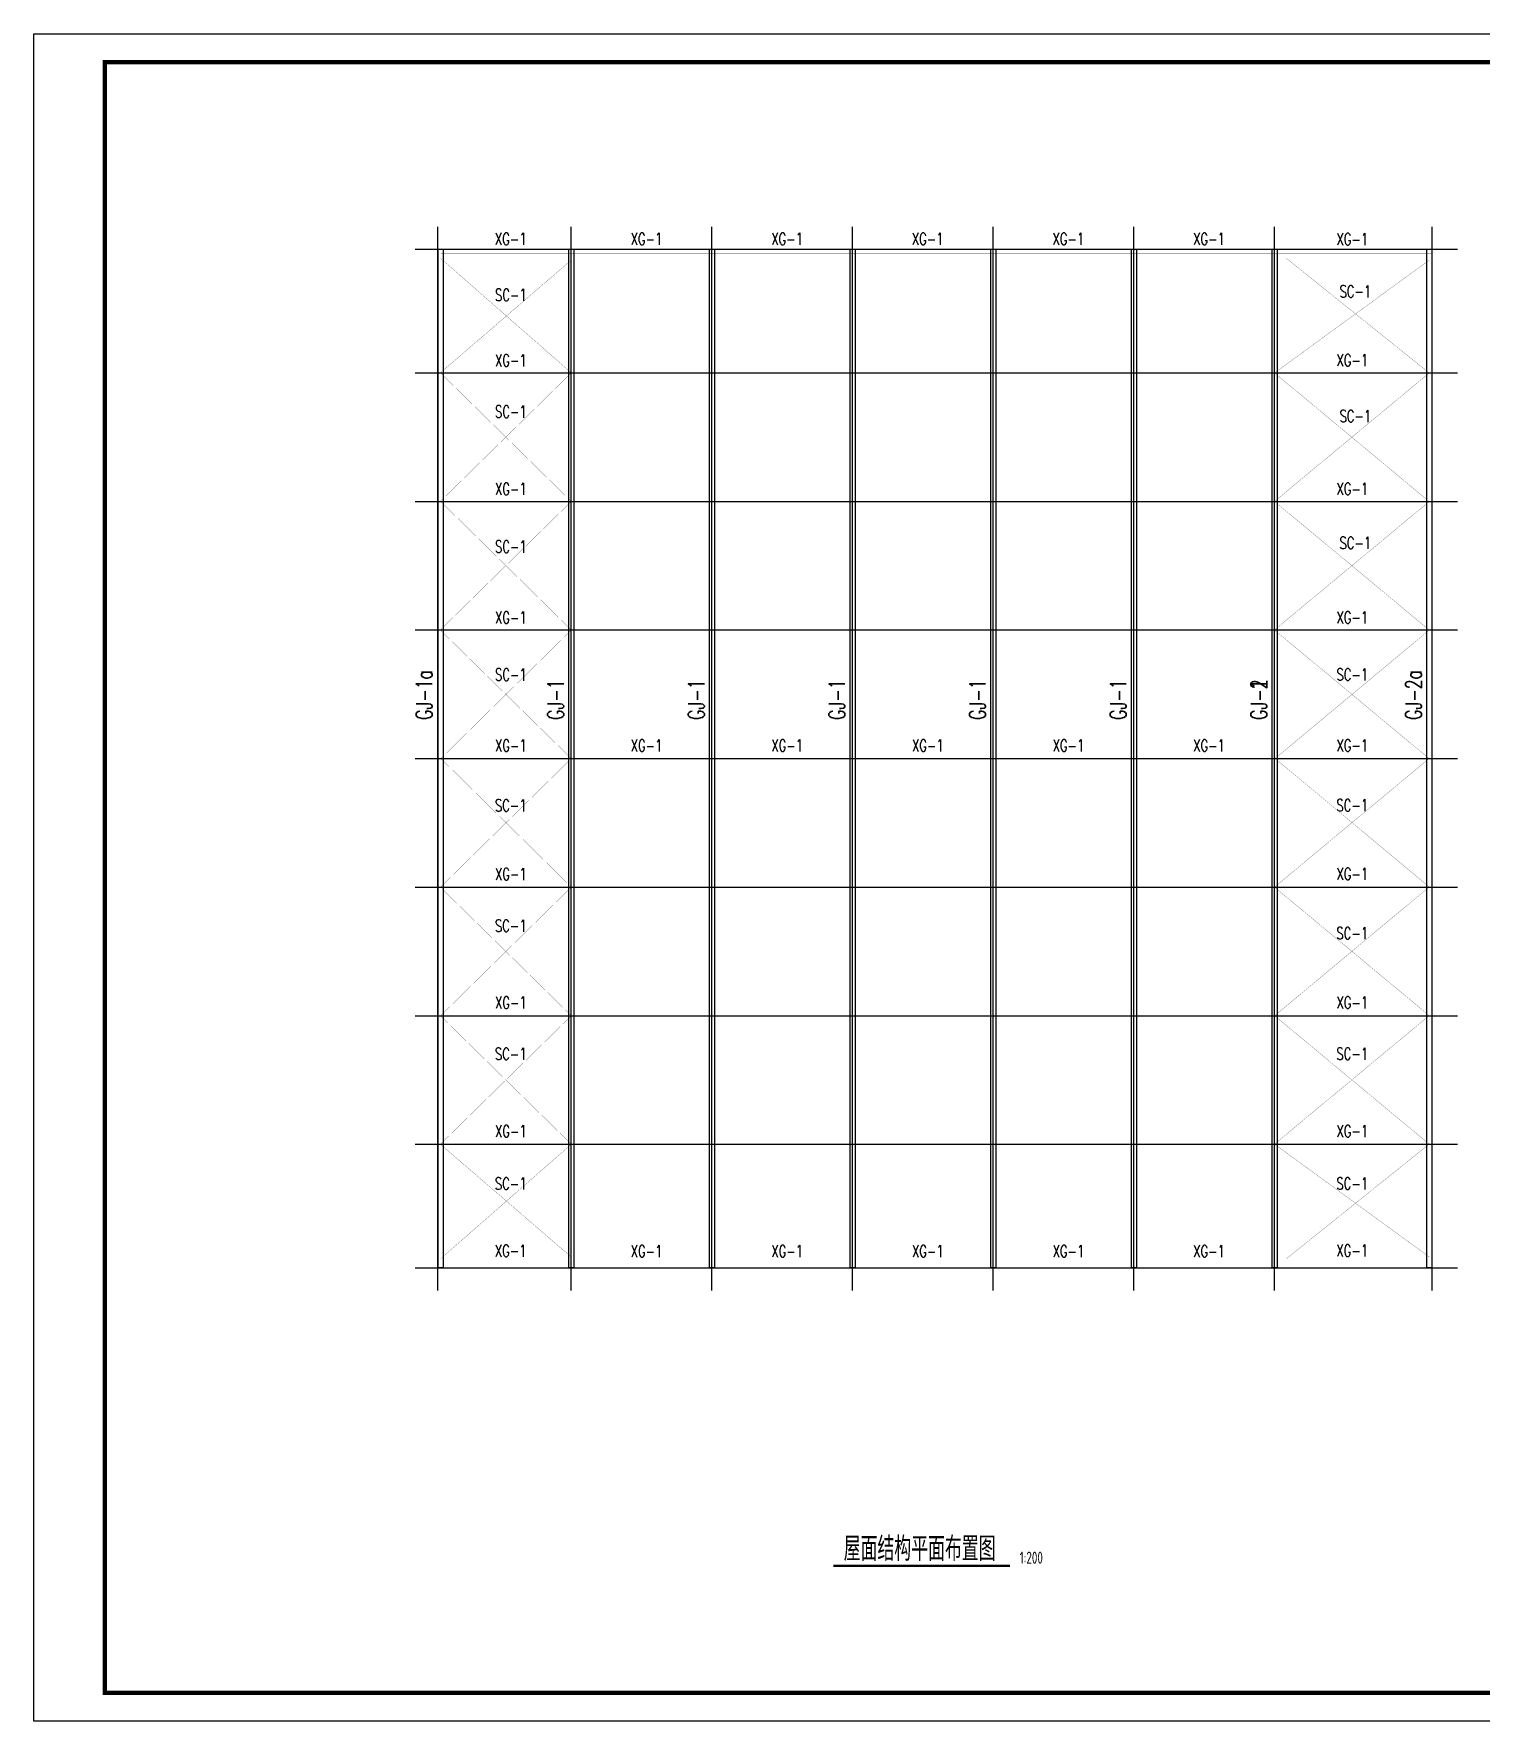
# Model space of a CAD drawing. Extents: x 180850 to 1399066, y 48356 to 327880.
# Drawn here: x 674842 to 746887, y 136382 to 220382 of the extents above; entities that cross this region are included whole.
import ezdxf

# ---------------------------------------------------------------- set-up
doc = ezdxf.new("R2010")
doc.units = 0
doc.header["$LTSCALE"] = 1000
doc.linetypes.add('DASH', pattern=[0.35, 0.25, -0.1])
for name, color, linetype in [('DOTE', 1, 'Continuous'), ('GL', 150, 'Continuous'), ('PUB_TEXT', 7, 'Continuous'), ('PUB_TITLE', 4, 'Continuous'), ('SC', 3, 'Continuous'), ('TEXT', 7, 'Continuous'), ('XG', 6, 'Continuous')]:
    doc.layers.add(name, color=color, linetype=linetype)
doc.styles.add('_TCH_DIM', font='SIMPLEX', dxfattribs={"bigfont": 'GBCBIG'})
doc.styles.add('TSSD_Norm', font='tssdeng.shx', dxfattribs={"bigfont": 'hztxt.shx'})

msp = doc.modelspace()

# ---------------------------------------------------------------- linework, layer by layer
at = {"color": 3, "const_width": 117.6}
msp.add_lwpolyline([(714645.53, 144118.5), (723439.47, 144118.5)], dxfattribs=at)
at = {"layer": 'DOTE'}
for p, q in [((694947.81, 157828.41), (694947.81, 210778.41)), ((701597.81, 157828.41), (701597.81, 210778.41)), ((708597.81, 157828.41), (708597.81, 210778.41)), ((715597.81, 157828.41), (715597.81, 210778.41)), ((722597.81, 157828.41), (722597.81, 210778.41)), ((729597.81, 157828.41), (729597.81, 210778.41)), ((736597.81, 157828.41), (736597.81, 210778.41)), ((736597.81, 157828.41), (736597.81, 210778.41)), ((744447.81, 157828.41), (744447.81, 210778.41)), ((693822.81, 209653.41), (745697.81, 209653.41)), ((693822.81, 203503.41), (745697.81, 203503.41)), ((693822.81, 197103.41), (745697.81, 197103.41)), ((693822.81, 190703.41), (745697.81, 190703.41)), ((693822.81, 184303.41), (745697.81, 184303.41)), ((693822.81, 177903.41), (745697.81, 177903.41)), ((693822.81, 171503.41), (745697.81, 171503.41)), ((693822.81, 165103.41), (745697.81, 165103.41)), ((693822.81, 158953.41), (745697.81, 158953.41))]:
    msp.add_line(p, q, dxfattribs=at)
at = {"layer": 'GL'}
for points in [[(694972.81, 158953.41), (694972.81, 209653.41), (695222.81, 209653.41), (695222.81, 158953.41)], [(701472.81, 158953.41), (701472.81, 209653.41), (701722.81, 209653.41), (701722.81, 158953.41)], [(708472.81, 158953.41), (708472.81, 209653.41), (708722.81, 209653.41), (708722.81, 158953.41)], [(715472.81, 158953.41), (715472.81, 209653.41), (715722.81, 209653.41), (715722.81, 158953.41)], [(722472.81, 158953.41), (722472.81, 209653.41), (722722.81, 209653.41), (722722.81, 158953.41)], [(729472.81, 158953.41), (729472.81, 209653.41), (729722.81, 209653.41), (729722.81, 158953.41)], [(736472.81, 158953.41), (736472.81, 209653.41), (736722.81, 209653.41), (736722.81, 158953.41)], [(736472.81, 158953.41), (736472.81, 209653.41), (736722.81, 209653.41), (736722.81, 158953.41)], [(744172.81, 158953.41), (744172.81, 209653.41), (744422.81, 209653.41), (744422.81, 158953.41)]]:
    msp.add_lwpolyline(points, close=True, dxfattribs=at)
at = {"layer": 'PUB_TITLE'}
msp.add_lwpolyline([(674841.6, 220381.89), (793770.78, 220381.89), (793770.78, 136381.97), (674841.6, 136381.97)], close=True, dxfattribs=at)
at = {"layer": 'PUB_TITLE', "const_width": 212.12}
msp.add_lwpolyline([(678376.95, 137796.11), (678376.95, 218967.75), (792356.64, 218967.75), (792356.64, 137796.11)], close=True, dxfattribs=at)
at = {"layer": 'SC', "const_width": 10}
for points in [[(695106.46, 184303.41), (695106.46, 184303.41), (701597.81, 190703.41), (695086.45, 197110.41), (701597.81, 203503.41), (695091.96, 209203.41)], [(736628.13, 184303.41), (744297.98, 190697.3), (736600.81, 197104.3), (744297.98, 203497.3), (737192.14, 209197.3)], [(701597.81, 184303.41), (695075, 190703.41), (701597.8, 197103.4), (695081.46, 203503.41), (701597.81, 209117.06)], [(744290.63, 184303.41), (736595.82, 190703.41), (744297.97, 197097.29), (736595.81, 203497.3), (744297.98, 209110.95)], [(701597.81, 184303.41), (695081.46, 177897.3), (701597.8, 171503.41), (695081.46, 165103.41), (701597.81, 159489.76)], [(695106.46, 184303.41), (695106.46, 184303.4), (701597.81, 177903.41), (695086.45, 171496.41), (701597.81, 165103.41), (695091.96, 159403.41)], [(744290.63, 184303.41), (736595.82, 177903.41), (744297.97, 171509.52), (736595.81, 165109.52), (744297.98, 159495.87)], [(736628.13, 184303.41), (744297.98, 177909.52), (736600.81, 171502.52), (744297.98, 165109.52), (737192.14, 159409.52)]]:
    msp.add_lwpolyline(points, dxfattribs=at)
at = {"layer": 'XG', "linetype": 'DASH', "const_width": 10}
for points in [[(695100.81, 209428.58), (744422.81, 209428.59)], [(695075, 203503.41), (701597.81, 203503.41)], [(736783.44, 203509.52), (744297.98, 203509.52)], [(695075, 197103.41), (701597.81, 197103.41)], [(736783.44, 197109.52), (744297.98, 197109.52)], [(695075, 190703.41), (701597.81, 190703.41)], [(736783.44, 190709.52), (744297.98, 190709.52)], [(695247.81, 184303.41), (744422.81, 184303.41)], [(695106.46, 177903.41), (701597.81, 177903.41)], [(695269.09, 177903.41), (701597.81, 177903.41)], [(736783.44, 177909.51), (744297.98, 177909.51)], [(695269.09, 171503.41), (701597.81, 171503.41)], [(736783.44, 171509.51), (744297.98, 171509.52)], [(695269.09, 165103.41), (701597.81, 165103.41)], [(736783.44, 165109.51), (744297.98, 165109.52)], [(695244.8, 159178.15), (744422.81, 159178.15)]]:
    msp.add_lwpolyline(points, dxfattribs=at)

# ---------------------------------------------------------------- texts
at = {"layer": 'PUB_TEXT', "style": '_TCH_DIM', "width": 0.705882}
for s, p in [('XG-1', (697794.23, 209869.27)), ('XG-1', (704548.26, 209869.27)), ('XG-1', (711548.26, 209869.27)), ('XG-1', (718548.26, 209869.27)), ('XG-1', (725548.26, 209869.27)), ('XG-1', (732548.26, 209869.27)), ('XG-1', (739684.14, 209857.49)), ('SC-1', (697797.23, 207083.39)), ('SC-1', (739833.97, 207255.5)), ('XG-1', (697797.23, 203823.87)), ('XG-1', (739684.14, 203829.98)), ('SC-1', (697797.23, 201269.89)), ('SC-1', (739833.97, 201049.5)), ('XG-1', (697797.23, 197423.87)), ('XG-1', (739684.14, 197429.98)), ('SC-1', (697797.23, 194551.39)), ('SC-1', (739833.97, 194737)), ('XG-1', (697797.23, 191023.87)), ('XG-1', (739684.14, 191029.98)), ('SC-1', (697797.23, 188179.82)), ('SC-1', (739684.14, 188185.93)), ('XG-1', (697797.23, 184652.98)), ('XG-1', (704551.26, 184652.99)), ('XG-1', (711551.26, 184652.99)), ('XG-1', (718551.26, 184652.99)), ('XG-1', (725551.26, 184652.99)), ('XG-1', (732551.26, 184652.99)), ('XG-1', (739684.14, 184659.09)), ('SC-1', (697793.73, 181671.08)), ('SC-1', (739680.64, 181677.19)), ('XG-1', (697797.22, 178252.99)), ('XG-1', (739684.14, 178259.1)), ('SC-1', (697793.73, 175679.17)), ('SC-1', (739678.15, 175310.23)), ('XG-1', (697797.22, 171852.99)), ('XG-1', (739684.14, 171859.1)), ('SC-1', (697793.73, 169303.67)), ('SC-1', (739680.64, 169309.78)), ('XG-1', (697797.22, 165452.99)), ('XG-1', (739684.14, 165459.1)), ('SC-1', (697793.73, 162845.17)), ('SC-1', (739680.64, 162851.28)), ('XG-1', (697791.22, 159503.98)), ('XG-1', (704551.26, 159480.57)), ('XG-1', (711551.26, 159480.57)), ('XG-1', (718551.26, 159480.57)), ('XG-1', (725551.26, 159480.57)), ('XG-1', (732551.26, 159480.57)), ('XG-1', (739678.14, 159510.09))]:
    msp.add_text(s, height=600, dxfattribs=at).set_placement(p)
at = {"layer": 'TEXT', "style": 'TSSD_Norm', "width": 0.7}
for s, height, p in [('屋面结构平面布置图', 1200, (715154.16, 144365.59)), ('1:200', 600, (723915.13, 144223.86))]:
    msp.add_text(s, height=height, dxfattribs=at).set_placement(p)
at = {"layer": 'XG', "linetype": 'DASH', "style": '_TCH_DIM', "width": 0.705882}
for s, p in [('GJ-1a', (694668.63, 186230)), ('GJ-2', (736218.36, 186230)), ('GJ-2a', (743918.36, 186230)), ('GJ-1', (701218.36, 186230)), ('GJ-1', (708218.36, 186230)), ('GJ-1', (715218.36, 186230)), ('GJ-1', (722218.36, 186230)), ('GJ-1', (729218.36, 186230)), ('GJ-1', (736218.36, 186230))]:
    msp.add_text(s, height=800, rotation=90, dxfattribs=at).set_placement(p)

doc.saveas('drawing.dxf')
